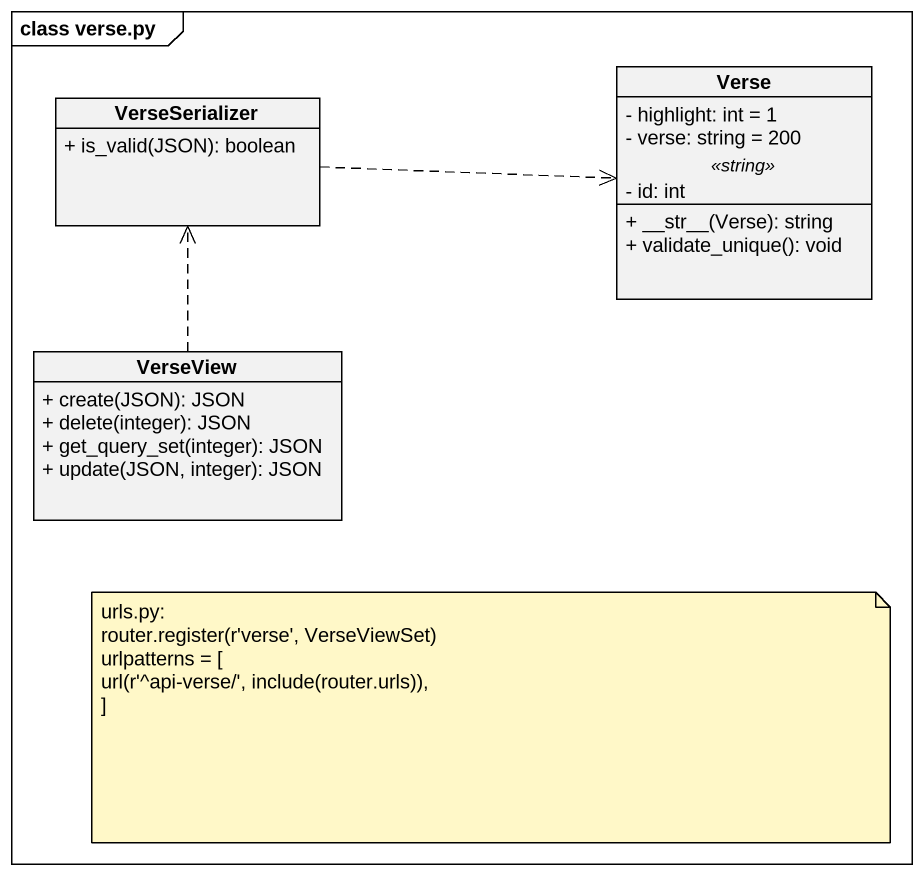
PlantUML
@startuml
mainframe class verse.py
hide circle
hide empty members
skinparam classAttributeIconSize 0
class Verse {
  - highlight: int = 1
  - verse: string = 200
  .. <<string>> ..
  - id: int
  --
  + ~__str~__(Verse): string
  + validate_unique(): void
}
class VerseSerializer {
  + is_valid(JSON): boolean
}
class VerseView {
  + create(JSON): JSON
  + delete(integer): JSON
  + get_query_set(integer): JSON
  + update(JSON, integer): JSON
}
VerseSerializer .right.> Verse
VerseView .up.> VerseSerializer
note as N1
  urls.py:
  router.register(r'verse', VerseViewSet)
  urlpatterns = [
  url(r'^api-verse/', include(router.urls)),
  ]
end note
@enduml
